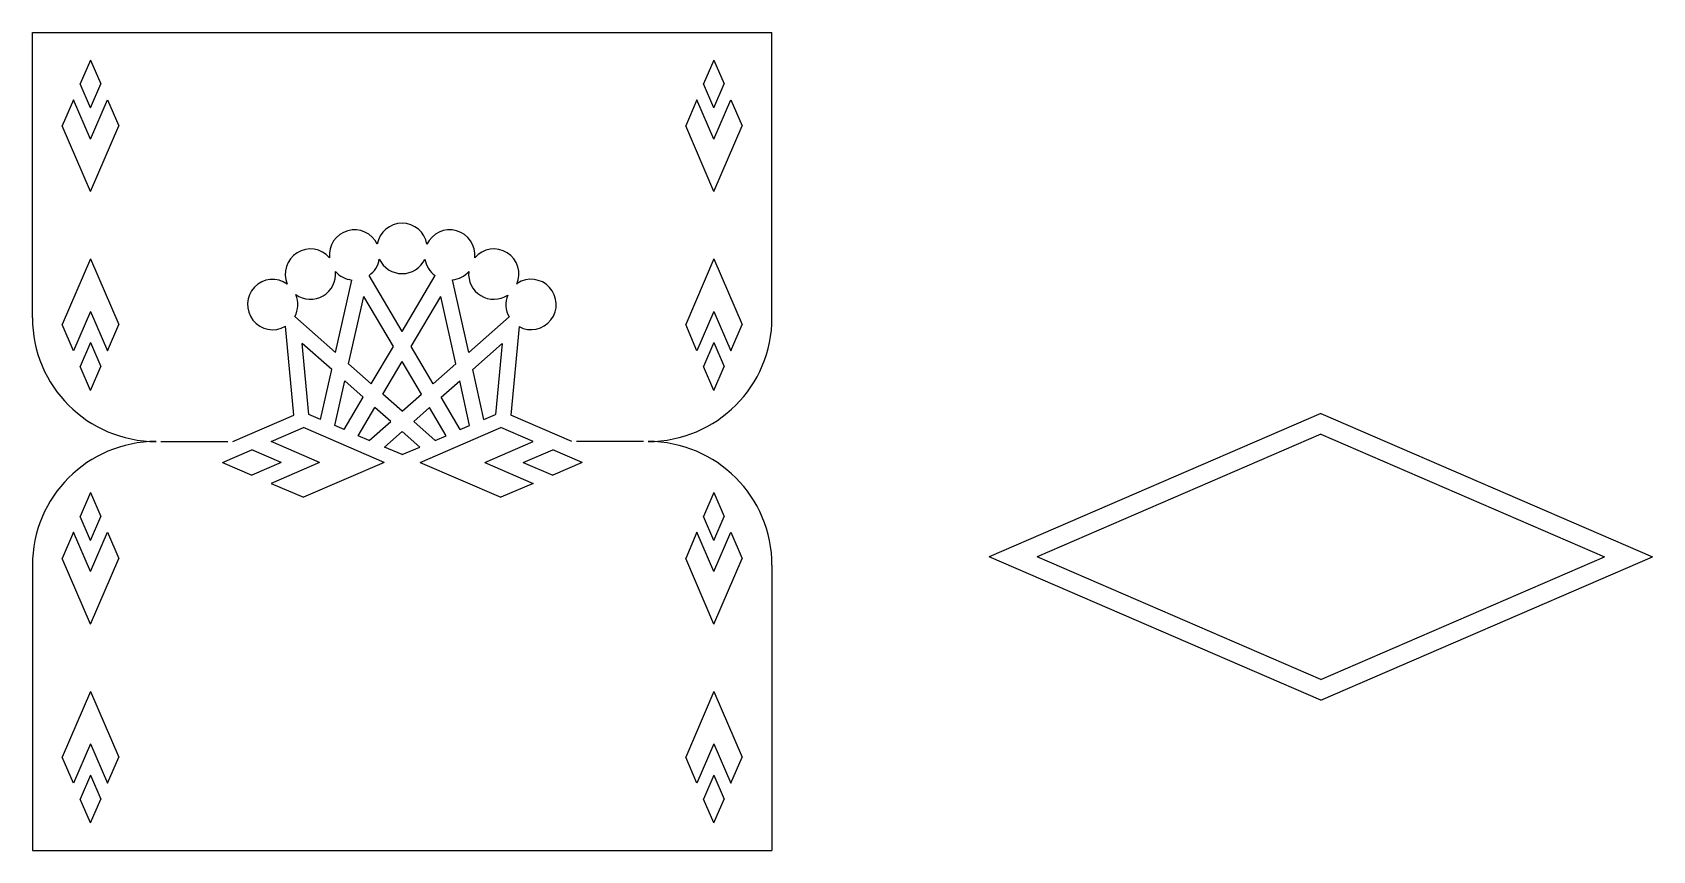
# Model space of a CAD drawing. Extents: x 341 to 512, y -227 to -141.
import ezdxf

# ---------------------------------------------------------------- set-up
doc = ezdxf.new("R2010")
doc.units = 0
doc.layers.get('0').update_dxf_attribs({"linetype": 'CONTINUOUS'})

msp = doc.modelspace()

# ---------------------------------------------------------------- linework, layer by layer
for p, q in [((341.476248, -171.278259), (341.476248, -141.332195)), ((341.476248, -141.332195), (419.155989, -141.332195)), ((419.155989, -171.278259), (419.155989, -141.332195)), ((347.567675, -144.234212), (346.482525, -146.737304)), ((347.567675, -144.23425), (348.65281, -146.737304)), ((413.064562, -144.23425), (411.979427, -146.737304)), ((413.064562, -144.234212), (414.149712, -146.737304)), ((347.567659, -149.249584), (346.482525, -146.737304)), ((347.567676, -149.249584), (348.65281, -146.737304)), ((413.064561, -149.249584), (411.979427, -146.737304)), ((413.064578, -149.249584), (414.149712, -146.737304)), ((345.782338, -148.393728), (344.592239, -151.149044)), ((347.567653, -152.527052), (345.782338, -148.393728)), ((347.567653, -152.527052), (349.352968, -148.393727)), ((349.352968, -148.393727), (350.543068, -151.149044)), ((411.279269, -148.393727), (410.089169, -151.149044)), ((413.064583, -152.527052), (411.279269, -148.393727)), ((413.064583, -152.527052), (414.849898, -148.393728)), ((414.849898, -148.393728), (416.039998, -151.149044)), ((347.567651, -158.037708), (344.592239, -151.149044)), ((347.567656, -158.037708), (350.543068, -151.149044)), ((413.064581, -158.037708), (410.089169, -151.149044)), ((413.064585, -158.037708), (416.039998, -151.149044)), ((347.567651, -165.108013), (344.592239, -171.996678)), ((347.567656, -165.108013), (350.543068, -171.996678)), ((413.064581, -165.108013), (410.089169, -171.996678)), ((413.064585, -165.108013), (416.039998, -171.996678)), ((373.309448, -174.932407), (375.015592, -167.323896)), ((380.316112, -172.736582), (376.832213, -166.854794)), ((380.316112, -172.736582), (383.79453, -166.864029)), ((387.32278, -174.932397), (385.615989, -167.321054)), ((374.678833, -176.138023), (376.269526, -169.044364)), ((379.386308, -174.306355), (376.269526, -169.044364)), ((381.245919, -174.306354), (384.362693, -169.044358)), ((385.953397, -176.138015), (384.362693, -169.044358)), ((347.567653, -170.61867), (345.782338, -174.751994)), ((347.567653, -170.61867), (349.352968, -174.751994)), ((373.309448, -174.932407), (369.032615, -171.167056)), ((387.32278, -174.932397), (391.557357, -171.204236)), ((413.064583, -170.61867), (411.279269, -174.751994)), ((413.064583, -170.61867), (414.849898, -174.751994)), ((345.782338, -174.751994), (344.592239, -171.996678)), ((349.352968, -174.751994), (350.543068, -171.996678)), ((368.917354, -181.513517), (368.041816, -172.183482)), ((392.587638, -172.212987), (391.714883, -181.513502)), ((411.279269, -174.751994), (410.089169, -171.996678)), ((414.849898, -174.751994), (416.039998, -171.996678)), ((347.567659, -173.896138), (346.482525, -176.408418)), ((347.567676, -173.896138), (348.65281, -176.408418)), ((370.51621, -181.426412), (369.81843, -173.990627)), ((372.910238, -176.712675), (369.81843, -173.990627)), ((377.059768, -178.234213), (379.386308, -174.306355)), ((383.572465, -178.234208), (381.245919, -174.306354)), ((387.721993, -176.712665), (390.813797, -173.990612)), ((390.813797, -173.990612), (390.116027, -181.426398)), ((413.064561, -173.896138), (411.979427, -176.408418)), ((413.064578, -173.896138), (414.149712, -176.408418)), ((347.567675, -178.91151), (346.482525, -176.408418)), ((347.567675, -178.911472), (348.65281, -176.408418)), ((371.735159, -181.952911), (372.910238, -176.712675)), ((377.059768, -178.234213), (374.678833, -176.138023)), ((378.282005, -179.310279), (380.316115, -175.876127)), ((382.350229, -179.310276), (380.316115, -175.876127)), ((383.572465, -178.234208), (385.953397, -176.138015)), ((388.897079, -181.952899), (387.721993, -176.712665)), ((413.064562, -178.911472), (411.979427, -176.408418)), ((413.064562, -178.91151), (414.149712, -176.408418)), ((373.230099, -182.598619), (374.279623, -177.918291)), ((376.229875, -179.635306), (374.279623, -177.918291)), ((384.402359, -179.6353), (386.352609, -177.918282)), ((387.40214, -182.598609), (386.352609, -177.918282)), ((374.221112, -183.026666), (376.229875, -179.635306)), ((380.316118, -181.101126), (378.282005, -179.310279)), ((380.316118, -181.101126), (382.350229, -179.310276)), ((386.411127, -183.026657), (384.402359, -179.6353)), ((362.516431, -184.278259), (368.917354, -181.513517)), ((371.735159, -181.952911), (370.51621, -181.426412)), ((375.701884, -183.666254), (377.452113, -180.711372)), ((379.105466, -182.166995), (377.452113, -180.711372)), ((381.526772, -182.166993), (383.180123, -180.711368)), ((384.930357, -183.666247), (383.180123, -180.711368)), ((388.897079, -181.952899), (390.116027, -181.426398)), ((398.115828, -184.278248), (391.714883, -181.513504)), ((476.806791, -181.34378), (441.966918, -196.392125)), ((476.806791, -181.343782), (511.646668, -196.392125)), ((366.551509, -184.278265), (369.943711, -182.813075)), ((378.424677, -186.476248), (369.943711, -182.813075)), ((374.221112, -183.026666), (373.230099, -182.598619)), ((376.842814, -184.159054), (375.701884, -183.666254)), ((376.842814, -184.159054), (379.105466, -182.166995)), ((378.467196, -184.860672), (380.31612, -183.232863)), ((382.165046, -184.860669), (380.31612, -183.232863)), ((383.789427, -184.159049), (381.526772, -182.166993)), ((382.20756, -186.476248), (390.688526, -182.813074)), ((383.789427, -184.159049), (384.930357, -183.666247)), ((386.411127, -183.026657), (387.40214, -182.598609)), ((394.080731, -184.27825), (390.688528, -182.813064)), ((476.806789, -183.52237), (447.010779, -196.392125)), ((476.806789, -183.52237), (506.602806, -196.392125)), ((354.976248, -184.278259), (362.016431, -184.278259)), ((361.430576, -186.476224), (364.512206, -185.140263)), ((367.605195, -186.476223), (364.512206, -185.140263)), ((371.640243, -186.476251), (366.551509, -184.278265)), ((380.316122, -185.659276), (378.467196, -184.860672)), ((380.316122, -185.659276), (382.165046, -184.860669)), ((388.992, -186.476242), (394.080731, -184.27825)), ((393.02705, -186.476205), (396.120037, -185.14024)), ((399.201668, -186.476197), (396.120037, -185.14024)), ((405.655995, -184.278259), (398.615812, -184.278259)), ((361.43053, -186.476224), (364.512206, -187.812205)), ((367.605195, -186.476244), (364.512206, -187.812205)), ((371.640243, -186.476251), (366.551509, -188.674238)), ((378.424677, -186.476253), (369.943711, -190.139427)), ((382.20756, -186.476253), (390.688526, -190.139426)), ((388.991994, -186.47625), (394.080729, -188.674237)), ((393.02705, -186.476226), (396.120041, -187.812182)), ((399.201715, -186.476197), (396.120041, -187.812182)), ((366.551509, -188.674238), (369.943711, -190.139427)), ((394.080729, -188.674237), (390.688526, -190.139426)), ((347.567675, -189.645009), (346.482525, -192.1481)), ((347.567675, -189.645046), (348.65281, -192.1481)), ((413.064562, -189.645046), (411.979427, -192.1481)), ((413.064562, -189.645009), (414.149712, -192.1481)), ((347.567659, -194.66038), (346.482525, -192.1481)), ((347.567676, -194.66038), (348.65281, -192.1481)), ((413.064561, -194.66038), (411.979427, -192.1481)), ((413.064578, -194.66038), (414.149712, -192.1481)), ((345.782338, -193.804524), (344.592239, -196.55984)), ((347.567653, -197.937848), (345.782338, -193.804524)), ((347.567653, -197.937848), (349.352968, -193.804524)), ((349.352968, -193.804524), (350.543068, -196.55984)), ((411.279269, -193.804524), (410.089169, -196.55984)), ((413.064583, -197.937848), (411.279269, -193.804524)), ((413.064583, -197.937848), (414.849898, -193.804524)), ((414.849898, -193.804524), (416.039998, -196.55984)), ((341.476248, -197.278259), (341.476248, -227.224324)), ((347.567651, -203.448505), (344.592239, -196.55984)), ((347.567656, -203.448505), (350.543068, -196.55984)), ((413.064581, -203.448505), (410.089169, -196.55984)), ((413.064585, -203.448505), (416.039998, -196.55984)), ((419.155989, -197.278259), (419.155989, -227.224324)), ((476.806791, -211.440471), (441.966918, -196.392125)), ((476.806789, -209.261881), (447.010779, -196.392125)), ((476.806789, -209.261881), (506.602806, -196.392125)), ((476.806791, -211.440469), (511.646668, -196.392125)), ((347.567651, -210.51881), (344.592239, -217.407475)), ((347.567656, -210.51881), (350.543068, -217.407475)), ((413.064581, -210.51881), (410.089169, -217.407475)), ((413.064585, -210.51881), (416.039998, -217.407475)), ((347.567653, -216.029467), (345.782338, -220.162791)), ((347.567653, -216.029467), (349.352968, -220.162791)), ((413.064583, -216.029467), (411.279269, -220.162791)), ((413.064583, -216.029467), (414.849898, -220.162791)), ((345.782338, -220.162791), (344.592239, -217.407475)), ((349.352968, -220.162791), (350.543068, -217.407475)), ((411.279269, -220.162791), (410.089169, -217.407475)), ((414.849898, -220.162791), (416.039998, -217.407475)), ((347.567659, -219.306935), (346.482525, -221.819215)), ((347.567676, -219.306935), (348.65281, -221.819215)), ((413.064561, -219.306935), (411.979427, -221.819215)), ((413.064578, -219.306935), (414.149712, -221.819215)), ((347.567675, -224.322306), (346.482525, -221.819215)), ((347.567675, -224.322269), (348.65281, -221.819215)), ((413.064562, -224.322269), (411.979427, -221.819215)), ((413.064562, -224.322306), (414.149712, -221.819215)), ((341.476248, -227.224324), (419.155989, -227.224324))]:
    msp.add_line(p, q)
for centre, radius, start, end in [((380.30627, -164.00966), 2.642674, 9.445475, 170.562273), ((375.306197, -164.697249), 2.642674, 25.097649, 186.214447), ((385.306437, -164.696573), 2.642674, 353.793301, 154.910099), ((370.677048, -166.708344), 2.642674, 40.749822, 203.094717), ((389.935857, -166.707041), 2.642674, 336.383956, 139.257925), ((370.677048, -166.708344), 2.642674, 234.575159, 6.214447), ((375.306197, -164.697249), 2.642674, 220.749822, 263.686649), ((375.306197, -164.697249), 2.642674, 305.271496, 350.562273), ((380.30627, -164.00966), 2.642674, 205.097649, 334.910099), ((385.306437, -164.696573), 2.642674, 189.445475, 235.102351), ((385.306437, -164.696573), 2.642674, 276.726841, 319.257925), ((389.935857, -166.707041), 2.642674, 173.793301, 303.605751), ((366.714379, -169.898392), 2.642674, 54.575159, 300.152832), ((393.851187, -169.891959), 2.642674, 241.436465, 123.605751), ((366.714379, -169.898392), 2.642674, 331.310154, 23.094717), ((393.851187, -169.891959), 2.642674, 158.141127, 209.773443), ((354.476248, -171.278259), 13, 180, 270), ((406.155989, -171.278259), 13, 270, 0), ((354.476248, -197.278259), 13, 90, 180), ((406.155989, -197.278259), 13, 360, 90)]:
    msp.add_arc(centre, radius, start, end)

doc.saveas('drawing.dxf')
